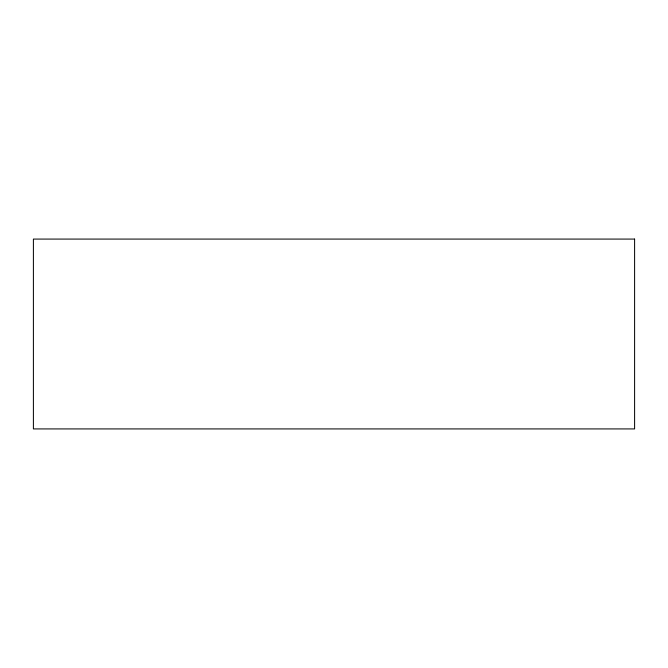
<?xml version="1.0" encoding="UTF-8"?>
<svg xmlns="http://www.w3.org/2000/svg" width="668" height="668" viewBox="0 0 668 668"><rect width="100%" height="100%" fill="white"/><g stroke="black" fill="none" stroke-linecap="round" stroke-linejoin="round"><path stroke-width="1" d="M634.6 239.077L33.4 239.077L33.4 428.923L634.6 428.923L634.6 239.077"/></g></svg>
